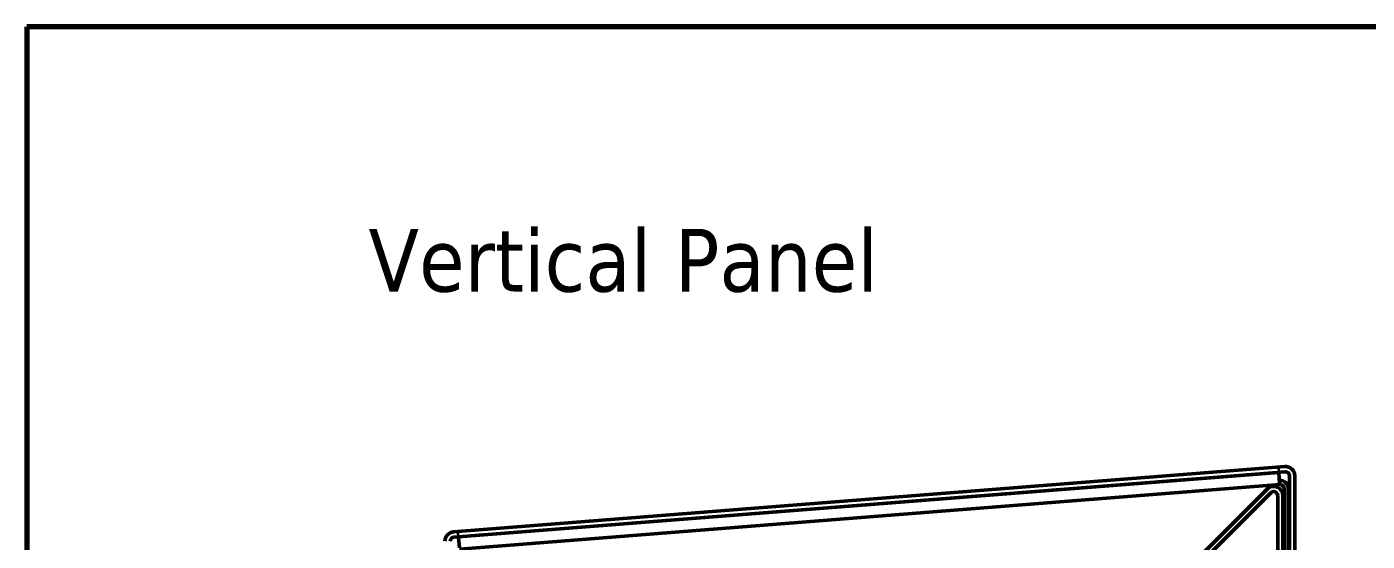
# Model space of a CAD drawing. Header units: inches. Extents: x 0.6 to 33.4, y 0.6 to 21.4.
# Drawn here: x 0.6 to 10.85, y 17.46 to 21.4 of the extents above; entities that cross this region are included whole.
import ezdxf

# ---------------------------------------------------------------- set-up
doc = ezdxf.new("R2010")
doc.units = ezdxf.units.IN
doc.header["$LTSCALE"] = 2
doc.header["$MEASUREMENT"] = 0
doc.linetypes.add('DASHED', pattern=[0.2067, 0.1654, -0.0413])
for name, color, linetype, lineweight in [('Border (ANSI)', 7, 'Continuous', 70), ('Hidden (ANSI)', 7, 'DASHED', 35), ('Symbol (ANSI)', 7, 'Continuous', 25), ('Visible (ANSI)', 7, 'Continuous', 50)]:
    doc.layers.add(name, color=color, linetype=linetype, lineweight=lineweight)
doc.styles.add('Note Text (ANSI)', font='tahoma.ttf')
doc.dimstyles.new('Default (ANSI)$7', dxfattribs={"dimscale": 2, "dimtxt": 0.12, "dimasz": 0.098425, "dimexe": 0.125, "dimexo": 0.0625, "dimgap": 0.031496, "dimtad": 0, "dimtih": 1, "dimtoh": 1, "dimrnd": 1e-08, "dimzin": 4, "dimdsep": 46, "dimtxsty": 'Note Text (ANSI)', "dimcen": 0.09, "dimdle": 0.393701, "dimclrd": 256, "dimclre": 256, "dimclrt": 256, "dimadec": 0, "dimazin": 1, "dimtfac": 1, "dimtofl": 0, "dimtmove": 0, "dimatfit": 3, "dimfxl": 0, "dimtolj": 1, "dimtzin": 4, "dimlwd": -1, "dimlwe": -1, "dimarcsym": 0})

# ---------------------------------------------------------------- blocks, each defined once
blk = doc.blocks.new('Borders ATAS A Border')
at = {"layer": 'Border (ANSI)'}
for p, q in [((0.3, 10.7), (0.3, 0.3)), ((16.7, 10.7), (0.3, 10.7))]:
    blk.add_line(p, q, dxfattribs=at)

msp = doc.modelspace()

# ---------------------------------------------------------------- linework, layer by layer
at = {"layer": 'Hidden (ANSI)', "color": 5, "ltscale": 0.029661, "true_color": 0x0000ff}
for p, q in [((10.1744, 18.02194), (10.17685, 17.99078)), ((3.90235, 17.49761), (3.8999, 17.52876))]:
    msp.add_line(p, q, dxfattribs=at)
at = {"layer": 'Visible (ANSI)', "color": 1, "true_color": 0xff0000}
for p, q in [((3.86462, 17.53476), (10.22312, 18.03455)), ((10.22625, 17.99467), (3.86775, 17.49489)), ((10.25995, 14.29314), (10.25995, 17.96351)), ((10.29995, 17.96351), (10.29995, 14.29314))]:
    msp.add_line(p, q, dxfattribs=at)
at = {"layer": 'Visible (ANSI)', "color": 5, "true_color": 0x0000ff}
for p, q in [((10.17691, 17.99004), (3.90241, 17.49686)), ((10.17685, 17.99078), (10.17691, 17.99004)), ((10.17691, 17.99004), (10.17724, 17.98586)), ((10.17724, 17.98586), (10.18359, 17.90502)), ((10.18425, 17.89658), (3.90975, 17.4034)), ((10.18425, 17.89658), (10.18359, 17.90502)), ((10.21795, 16.19499), (10.21795, 17.86542)), ((10.24995, 17.86542), (10.24995, 14.27974)), ((3.90241, 17.49686), (3.90235, 17.49761)), ((3.90274, 17.49268), (3.90241, 17.49686)), ((3.90909, 17.41184), (3.90274, 17.49268))]:
    msp.add_line(p, q, dxfattribs=at)
at = {"layer": 'Visible (ANSI)', "color": 96, "true_color": 0x008000}
for p, q in [((9.06885, 16.84292), (10.08803, 17.86209)), ((10.11561, 17.83452), (9.09643, 16.81534)), ((10.16895, 14.26849), (10.16895, 17.81242)), ((10.20795, 17.81242), (10.20795, 14.26849))]:
    msp.add_line(p, q, dxfattribs=at)
at = {"layer": 'Visible (ANSI)', "color": 1, "true_color": 0xff0000}
for centre, radius, start, end in [((10.2287, 17.96351), 0.07125, 0, 94.494234), ((10.2287, 17.96351), 0.03125, 0, 94.494234), ((3.8702, 17.46373), 0.07125, 94.494234, 180), ((3.8702, 17.46373), 0.03125, 94.494234, 180)]:
    msp.add_arc(centre, radius, start, end, dxfattribs=at)
at = {"layer": 'Visible (ANSI)', "color": 96, "true_color": 0x008000}
for radius in [0.07025, 0.03125]:
    msp.add_arc((10.1377, 17.81242), radius, 0, 135, dxfattribs=at)
at = {"layer": 'Visible (ANSI)', "color": 5, "true_color": 0x0000ff}
for radius in [0.06325, 0.03125]:
    msp.add_arc((10.1867, 17.86542), radius, 0, 94.494234, dxfattribs=at)

# ---------------------------------------------------------------- block references
at = {"xscale": 2, "yscale": 2, "zscale": 2}
msp.add_blockref('Borders ATAS A Border', (0, 0), dxfattribs=at)

# ---------------------------------------------------------------- texts
at = {"layer": 'Symbol (ANSI)', "insert": (3.21338, 19.85381), "char_height": 0.48, "width": 3.9364668, "attachment_point": 1, "style": 'Note Text (ANSI)'}
msp.add_mtext('{\\fTahoma|b0|i0;\\H0.4800;Vertical Panel}', dxfattribs=at)

# ---------------------------------------------------------------- leaders
at = {"layer": 'Symbol (ANSI)', "annotation_type": 0, "has_hookline": 1, "hookline_direction": 0, "text_width": 5.04129}
msp.add_leader([(10.29995, 17.06785), (13.02396, 17.76188)], dimstyle='Default (ANSI)$7', override={"dimtad": 0}, dxfattribs=at)

doc.saveas('drawing.dxf')
